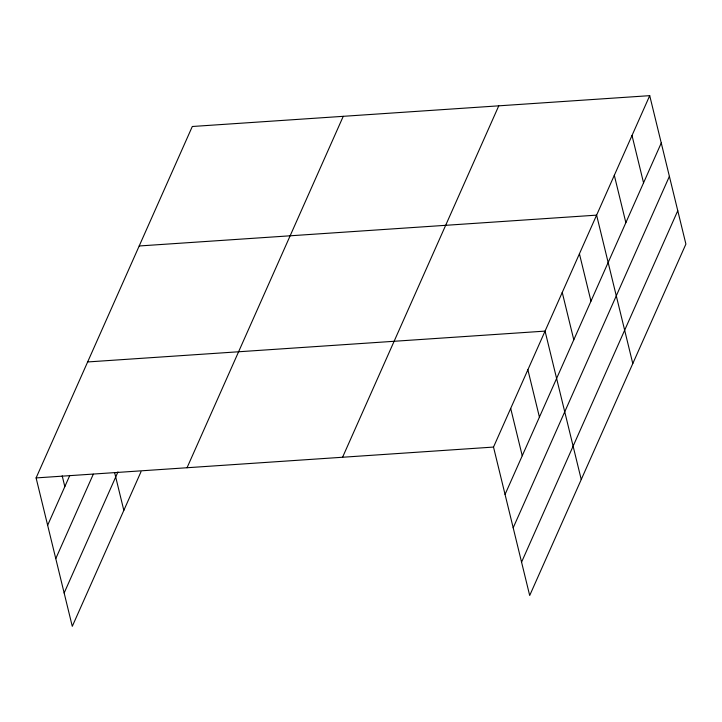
<?xml version="1.0" encoding="UTF-8"?>
<svg xmlns="http://www.w3.org/2000/svg" width="722" height="722" viewBox="0 0 722 722"><rect width="100%" height="100%" fill="white"/><g stroke="black" fill="none" stroke-linecap="round" stroke-linejoin="round"><path stroke-width="1.08" d="M141.016 471.719L72.281 626.344L36.1 477.919L192.305 126.494L649.719 95.656L685.9 244.081L529.695 595.506L493.514 447.071L649.719 95.656M47.643 525.273L69.799 475.419M55.774 558.62L93.3 474.192M64.15 592.988L117.957 471.935M187.043 467.739L343.248 116.323M342.571 457.252L498.767 105.836M505.057 494.426L661.262 143.01M513.189 527.782L669.393 176.358M521.564 562.149L677.768 210.725M139.193 245.976L596.607 215.138L632.788 363.563M87.642 361.948L545.065 331.109L581.246 479.534M36.1 477.919L493.514 447.071M632.012 135.483L643.555 182.837M614.314 175.311L625.857 222.665M579.423 253.792L590.966 301.146M562.248 292.446L573.791 339.8M527.881 369.763L539.424 417.108M510.698 408.417L522.241 455.772M114.654 472.729L123.832 510.373M62.2 475.852L64.827 486.61"/></g></svg>
